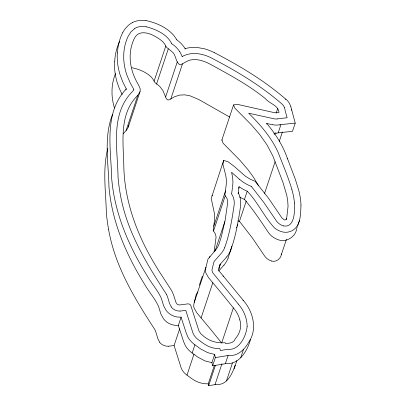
<?xml version="1.0" encoding="UTF-8"?>
<svg xmlns="http://www.w3.org/2000/svg" width="406" height="406" viewBox="0 0 406 406"><rect width="100%" height="100%" fill="white"/><g stroke="black" fill="none" stroke-linecap="round" stroke-linejoin="round"><path stroke-width="0.61" d="M247.097 326.647C246.33 335.584 239.555 350.129 228.588 349.327M128.595 125.124C128.6 128.788 125.21 131.108 123.297 133.823M247.208 191.17A38.946 36.362 18.4 0 1 241.89 188.526L239.088 186.74L238.535 191.282A50.425 47.076 18.4 0 0 238.434 192.337L238.185 193.586M214.104 251.766L216.083 237.109L215.459 234.069L213.206 230.441L214.607 219.25L214.708 214.738L211.221 198.468L223.64 160.426L226.436 161.233A30.333 28.318 18.4 0 1 228.096 161.776L234.171 166.338L245.534 176.316L250.416 179.29L255.146 181.365L267.59 197.037A176.361 164.648 18.4 0 1 269.96 200.305L281.947 217.986L283.906 219.57A9.15 8.541 18.4 0 0 284.976 220.052L285.773 219.621A4.725 4.41 18.4 0 0 286.184 219.204L286.677 218.326L288.057 206.268L287.712 200.767L286.793 195.398L282.926 182.319L272.781 155.843L266.95 144.8L259.769 134.594L251.537 125.012L234.886 108.133L233.551 104.921L237.19 104.306L274.958 112.787L279.013 112.437C278.638 105.428 269.208 103.469 265.311 98.587C250.02 86.133 232.699 76.546 215.469 67.081C208.603 63.24 201.178 58.992 193.002 59.687C188.085 59.631 184.456 63.194 180.213 64.874C175.214 62.793 176.524 54.49 171.642 51.466A16.255 15.174 18.4 0 0 169.211 49.466L166.699 47.421A8.988 8.394 18.4 0 1 165.8 46.005L165.095 44.736A18.057 16.854 18.4 0 0 162.542 41.483C155.31 35.266 139.243 26.527 133.914 39.341A47.192 44.056 18.4 0 0 130.722 49.796C129.174 59.271 130.869 69.106 134.792 77.815A68.005 63.488 18.4 0 0 138.619 85.108L140.151 88.686L140.182 91.157L128.326 126.921M205.954 267.229L205.461 269.675A9.703 9.059 18.4 0 0 205.847 272.928L208.506 277.597L221.595 293.315A141.192 131.813 18.4 0 1 223.513 295.639L233.369 307.839L221.666 343.014L211.815 330.809A141.192 131.813 18.4 0 0 209.897 328.49L196.803 312.772L194.144 308.098A9.703 9.059 18.4 0 1 193.758 304.845L194.251 302.404L206.106 266.742L207.973 259.099L216.51 248.929L218.651 245.204L221.402 236.51L225.203 219.945L227.781 201.939L227.162 198.894L224.878 194.997L226.233 184.837L226.452 180.315L225.721 175.24L222.889 164.303L223.64 160.426M238.358 193.068C242.605 200.386 239.916 209.141 238.895 217.022C236.931 228.111 234.688 239.256 230.806 249.857M232.481 187.308L232.816 184.141A42.407 39.59 18.4 0 0 232.927 182.05L232.674 177.61L231.577 172.271L239.687 179.538M271.523 261.048C276.09 262.53 281.109 258.576 281.459 253.963M296.791 228.436C295.786 236.739 286.332 242.773 278.394 239.819C274.649 238.5 271.132 236.262 268.762 233.024C261.058 221.534 253.435 209.973 244.473 199.402L247.213 191.17C257.922 202.234 264.164 216.86 274.593 228.015C278.886 231.435 284.814 233.562 290.194 231.501C300.978 227.71 300.557 214.596 300.973 205.126M232.415 187.846L231.623 193.84M233.739 207.705C234.719 203.081 234.465 197.91 231.598 193.972M233.668 208.111C231.699 221.509 229.258 234.962 224.65 247.731M235.13 365.253C232.44 373.444 227.274 385.132 216.89 384.502M250.461 339.639C247.361 350.774 239.393 364.568 226.025 363.685A5.557 5.187 18.4 0 0 225.34 363.73L212.607 365.847L211.907 362.654L214.647 354.423L207.745 352.677L200.721 348.977A49.121 45.863 18.4 0 1 199.777 348.338L194.916 344.811A24.345 22.726 18.4 0 1 189.343 339.355L189.262 339.228A20.082 18.747 18.4 0 1 188.034 337.325L186.374 333.453L181.086 317.198L177.427 317.015A16.489 15.392 18.4 0 1 172.489 315.563A15.519 14.489 18.4 0 1 171.088 314.823L169.561 313.802A16.347 15.261 18.4 0 1 166.064 310.28L163.643 305.835L161.527 298.943A20.264 18.92 18.4 0 0 161.009 297.568C157.366 289.945 151.661 283.555 147.454 276.253C131.772 251.131 119.151 223.676 113.802 194.403A187.481 175.027 18.4 0 1 111.691 178.554C111.051 148.454 103.337 113.238 126.296 88.894L122.835 82.048L120.135 74.932A69.36 64.752 18.4 0 1 117.689 63.859A64.98 60.661 18.4 0 1 117.319 52.968M219.479 266.64L220.336 264.067L218.616 270.345L243.184 300.252A43.107 40.24 18.4 0 1 252.42 317.543C254.445 325.46 253.983 334.295 249.289 341.233C245.107 348.906 238.332 356.366 228.761 355.453A5.557 5.187 18.4 0 0 228.081 355.499L215.342 357.615L212.607 365.847M231.765 246.107L231.598 246.762M231.43 247.416L231.258 248.071M231.085 248.726L230.806 249.71M230.74 249.954L228.07 258.084M194.251 302.404L196.276 294.274L197.93 291.929M107.844 148.444C102.403 169.211 105.819 191.18 106.336 212.348A185.953 173.606 18.4 0 0 108.575 229.354M125.956 89.919L126.296 88.894M126.129 130.458L137.827 95.283L140.029 91.746M229.705 117.07L198.915 99.607L190.145 95.857L184.842 94.852L179.538 95.1L174.265 96.861L169.338 99.846L167.48 99.866L166.191 98.425L162.933 90.584L159.939 86.635A16.255 15.174 18.4 0 0 157.508 84.641L154.996 82.596A8.988 8.394 18.4 0 1 154.102 81.175L165.8 46.005M156.574 84.047L168.277 48.872M165.618 96.988L177.315 61.813M184.999 49.141L185.172 48.629M170.789 99.003L182.487 63.833M258.353 185.375L253.567 177.351L248.066 169.769L239.839 160.187L223.183 143.303L221.854 140.09L233.551 104.921M211.907 362.654L205.005 360.909L197.986 357.209A49.121 45.863 18.4 0 1 197.037 356.57L192.175 353.042A24.345 22.726 18.4 0 1 186.608 347.587L186.527 347.46A20.082 18.747 18.4 0 1 185.293 345.557L183.634 341.685L178.346 325.429L181.086 317.198M187.004 375.134A17.407 16.25 18.4 0 1 182.258 370.247L181.38 368.465A26.182 24.446 18.4 0 1 181.086 367.709L174.098 345.531L179.675 328.769M213.835 226.061L225.538 190.886M213.495 231.08L225.198 195.905M199.356 285.129L202.279 276.339M209.516 257.607L209.912 256.414M215.129 250.822L224.848 221.61M238.576 188.282L238.743 187.77M238.916 187.252L239.088 186.74M238.094 193.368L238.434 192.337M201.102 317.928L212.8 282.754M266.569 124.023L266.737 123.51L272.761 124.749M218.966 267.574L219.138 267.062M219.484 266.031L220.016 264.463M218.626 269.214L218.798 268.696M218.966 268.183L219.311 267.153M192.175 353.042L194.916 344.811M193.956 354.205L186.988 375.159L191.647 378.544A46.122 43.056 18.4 0 0 192.525 379.143C197.088 382.391 202.665 383.939 208.237 383.843L214.414 365.283M236.47 227.756L236.642 227.238M236.982 226.213L237.5 224.67M246.249 200.99L239.474 221.341L252.349 237.926L264.976 256.511A12.616 11.779 18.4 0 0 271.533 261.012M276.126 113.213L277.714 108.443M223.082 276.466L223.249 275.948M285.55 99.663L285.722 99.15C264.184 80.449 239.636 65.792 214.409 52.684M274.629 134.543L275.227 132.747M276.39 133.148L276.917 133.082A7.054 6.587 18.4 0 0 277.384 133.001L277.729 132.919A4.664 4.354 18.4 0 1 278.191 132.838L280.932 124.612L295.218 123.109L290.899 106.885M279.201 141.572L282.388 131.991M291.325 110.229L291.498 109.716M264.59 193.347L275.101 161.75M295.218 123.109L292.477 131.336L278.191 132.843M216.51 384.518L216.134 384.533A10.642 9.937 18.4 0 0 215.013 384.639L208.643 385.7L215.413 365.344M287.204 158.878L287.377 158.365C282.931 145.5 275.512 133.848 266.737 123.51M215.013 384.644L221.98 363.69M243.011 300.765L243.184 300.252M225.34 363.735L228.081 355.504M226.492 380.853L232.465 362.893M234.171 368.749L236.896 360.548M286.281 219.519L286.677 218.326M240.773 357.6L243.509 349.368M281.404 254.44L286.382 239.469M296.964 227.918L297.136 227.406M297.476 226.375L297.649 225.863M297.821 225.345L297.989 224.833M298.161 224.32L298.501 223.29M298.674 222.777L298.846 222.26M299.019 221.747L299.532 220.204M112.457 114.654C103.535 137.517 108.534 162.918 108.95 186.785A187.481 175.027 18.4 0 0 111.061 202.635C116.41 231.907 129.037 259.363 144.714 284.484C148.926 291.782 154.635 298.171 158.269 305.799A20.264 18.92 18.4 0 1 158.787 307.175L160.908 314.066L163.324 318.512A16.347 15.261 18.4 0 0 166.82 322.034L168.353 323.054A15.519 14.489 18.4 0 0 169.754 323.79A16.489 15.392 18.4 0 0 174.687 325.242L178.346 325.429M226.685 256.912L223.462 260.611M223.95 265.143L218.763 270.954M220.336 264.067L223.158 260.941M137.827 95.283C118.882 113.741 123.267 141.785 123.805 165.612C124.322 199.113 135.817 231.486 152.468 260.251A311.849 291.138 18.4 0 0 162.578 276.648L171.672 290.635L173.529 294.776L175.91 302.343L177.153 304.19L178.275 304.789L179.762 304.967L188.181 303.82L189.83 304.317L190.713 305.226L198.97 330.961L200.858 333.793A11.926 11.135 18.4 0 0 202.462 335.163C208.623 340.979 216.794 343.501 225.183 342.694L225.345 343.44C229.39 343.42 233.805 343.106 235.429 338.604C239.865 333.499 241.996 326.505 239.824 319.918M218.433 256.567L221.823 252.639A24.639 23.005 18.4 0 0 224.675 247.741M218.195 256.825L214.018 261.581A27.166 25.365 18.4 0 0 213.866 262.149L211.927 270.112L212.531 272.487L238.276 304.043M134.853 28.481L131.072 31.709L128.139 36.337A48.953 45.7 18.4 0 0 126.383 40.61A54.881 51.237 18.4 0 0 123.754 54.181L123.728 58.779A61.956 57.84 18.4 0 0 127.144 75.76L130.204 82.87L133.285 88.412A7.003 6.542 18.4 0 1 133.523 88.873L133.762 89.452M132.366 22.64L131.717 22.99A22.462 20.97 18.4 0 0 128.032 25.644L125.063 28.877A32.79 30.612 18.4 0 0 122.617 32.85M182.177 56.551C192.216 50.973 204.406 53.795 213.85 59.261C237.88 71.826 261.19 85.955 281.718 103.799A8.724 8.145 18.4 0 1 284.413 107.575M222.341 139.994L221.854 140.09M174.098 345.531L168.333 346.262M279.13 124.916L279.658 124.85A7.054 6.587 18.4 0 0 280.12 124.769L280.465 124.688A4.664 4.354 18.4 0 1 280.932 124.606M279.069 124.921L275.892 125.119L272.898 124.779M276.334 133.153L274.36 133.33M277.257 118.928L278.12 118.831A11.672 10.896 18.4 0 0 278.623 118.75L279.176 118.643A9.932 9.272 18.4 0 1 279.952 118.522L287.118 117.77L285.235 110.995A9.724 9.079 18.4 0 1 285.068 110.158L284.926 109.315A8.435 7.871 18.4 0 0 284.789 108.712L284.423 107.57M277.202 118.933L276.39 118.988A8.983 8.384 18.4 0 1 274.466 118.877L248.675 113.208C260.2 124.596 271.061 137.076 277.927 151.9C282.738 164.334 288.047 176.64 291.899 189.424M274.329 133.33L273.872 133.351M228.213 349.343L227.832 349.363A10.642 9.937 18.4 0 0 226.71 349.464L220.346 350.525L219.935 348.673L215.297 348.363L211.663 347.597L207.999 346.156L204.223 343.968A46.122 43.056 18.4 0 1 203.345 343.374L198.686 339.984A17.407 16.25 18.4 0 1 193.961 335.072L193.083 333.296A26.182 24.446 18.4 0 1 192.789 332.539L185.796 310.357L180.036 311.087M131.914 67.741C138.766 69.04 145.663 71.882 150.844 76.658A18.057 16.854 18.4 0 1 153.392 79.911L154.097 81.175M146.008 20.569C155.747 22.66 165.531 26.801 172.54 34.074A31.064 29.004 18.4 0 1 176.737 39.808M146.18 26.766C152.707 28.4 159.137 31.034 164.557 35.068A25.248 23.568 18.4 0 1 171.636 43.523M212.5 195.758L211.937 195.596M283.226 225.873C293.416 228.03 294.558 214.881 294.487 207.847A40.463 37.773 18.4 0 0 294.528 206.177L294.411 203.066M251.177 186.171L264.047 202.756L276.679 221.336A12.616 11.779 18.4 0 0 283.236 225.837M171.286 306.87L169.52 303.439L168.028 298.385A29.79 27.811 18.4 0 0 166.424 294.233M159.583 342.04L157.817 338.614L156.325 333.554A29.79 27.811 18.4 0 0 154.727 329.408C134.635 298.547 114.908 266.265 108.58 229.349M122.186 94.588L119.349 88.523L117.4 83.164A69.36 64.752 18.4 0 1 114.954 72.09A64.98 60.661 18.4 0 1 114.583 61.199M166.43 294.233C146.322 263.377 126.616 231.09 120.277 194.18A185.953 173.606 18.4 0 1 118.044 177.173C117.674 148.17 109.691 113.705 133.138 90.848A6.907 6.45 18.4 0 0 133.391 90.518L133.711 90.041A1.071 1 18.4 0 0 133.838 89.767A1.051 0.979 18.4 0 0 133.757 89.452M287.377 158.365L295.263 179.097L298.72 190.236A89.559 83.611 18.4 0 1 300.207 197.27A65.077 60.758 18.4 0 1 300.988 205.126M214.647 354.423L215.342 357.615M208.237 383.843L208.643 385.7M117.481 52.983A57.799 53.957 18.4 0 1 122.587 32.835M132.326 22.569A22.249 20.772 18.4 0 1 145.998 20.62M176.747 39.798A30.394 28.374 18.4 0 1 185.116 48.568M114.746 61.215A57.799 53.957 18.4 0 1 119.663 41.442M185.166 48.613A32.546 30.384 18.4 0 1 197.326 47.507L204.583 48.816A51.587 48.162 18.4 0 1 214.393 52.704M285.814 99.054A16.027 14.966 18.4 0 1 290.869 106.89M244.473 199.402A38.946 36.362 18.4 0 1 239.652 197.047M230.862 249.878A32.967 30.78 18.4 0 1 226.721 256.937M228.121 258.109A32.967 30.78 18.4 0 1 223.98 265.169M251.121 186.303A37.225 34.754 18.4 0 1 239.743 179.482M179.604 51.572A23.736 22.163 18.4 0 0 171.85 43.878L171.804 43.853A2.578 2.406 18.4 0 1 171.606 43.538M179.64 51.557A32.505 30.343 18.4 0 1 182.162 56.556M168.333 346.232A10.043 9.379 18.4 0 1 159.456 342.126M114.456 108.001A61.956 57.84 18.4 0 1 112.01 93.948L112.046 89.35A54.881 51.237 18.4 0 1 114.675 75.78A48.953 45.7 18.4 0 1 115.502 73.623M239.423 221.478A37.225 34.754 18.4 0 1 237.921 220.854M233.354 307.849A30.313 28.303 18.4 0 1 239.839 319.918M238.236 304.074A36.17 33.769 18.4 0 1 247.152 326.652M291.838 189.44A78.698 73.471 18.4 0 1 294.492 203.061M134.777 28.364A15.951 14.89 18.4 0 1 146.165 26.842M180.031 311.062A10.043 9.379 18.4 0 1 171.159 306.951"/></g></svg>
